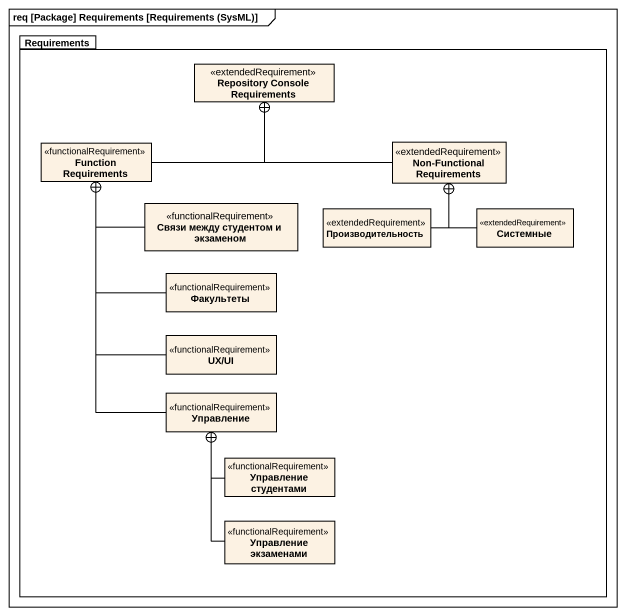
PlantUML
@startuml
mainframe req [Package] Requirements [Requirements (SysML)]
hide circle
hide empty members
package Requirements {
  class "Repository Console Requirements" as Repository_Console <<extendedRequirement>>
  class "Function Requirements" as Function_Requirements <<functionalRequirement>>
  class "Non-Functional Requirements" as Non_Functional_Requirements <<extendedRequirement>>
  class "Связи между студентом и экзаменом" as Связи_между_студентом_и <<functionalRequirement>>
  class Производительность <<extendedRequirement>>
  class Системные <<extendedRequirement>>
  class Факультеты <<functionalRequirement>>
  class "UX/UI" as UX_UI <<functionalRequirement>>
  class Управление <<functionalRequirement>>
  class "Управление студентами" as Управление_студентами <<functionalRequirement>>
  class "Управление экзаменами" as Управление_экзаменами <<functionalRequirement>>
}
Function_Requirements -right-+ Repository_Console
Non_Functional_Requirements -left-+ Repository_Console
Связи_между_студентом_и -left-+ Function_Requirements
Производительность -up-+ Non_Functional_Requirements
Системные -up-+ Non_Functional_Requirements
Факультеты -up-+ Function_Requirements
UX_UI -up-+ Function_Requirements
Управление -up-+ Function_Requirements
Управление_студентами -up-+ Управление
Управление_экзаменами -up-+ Управление
@enduml
